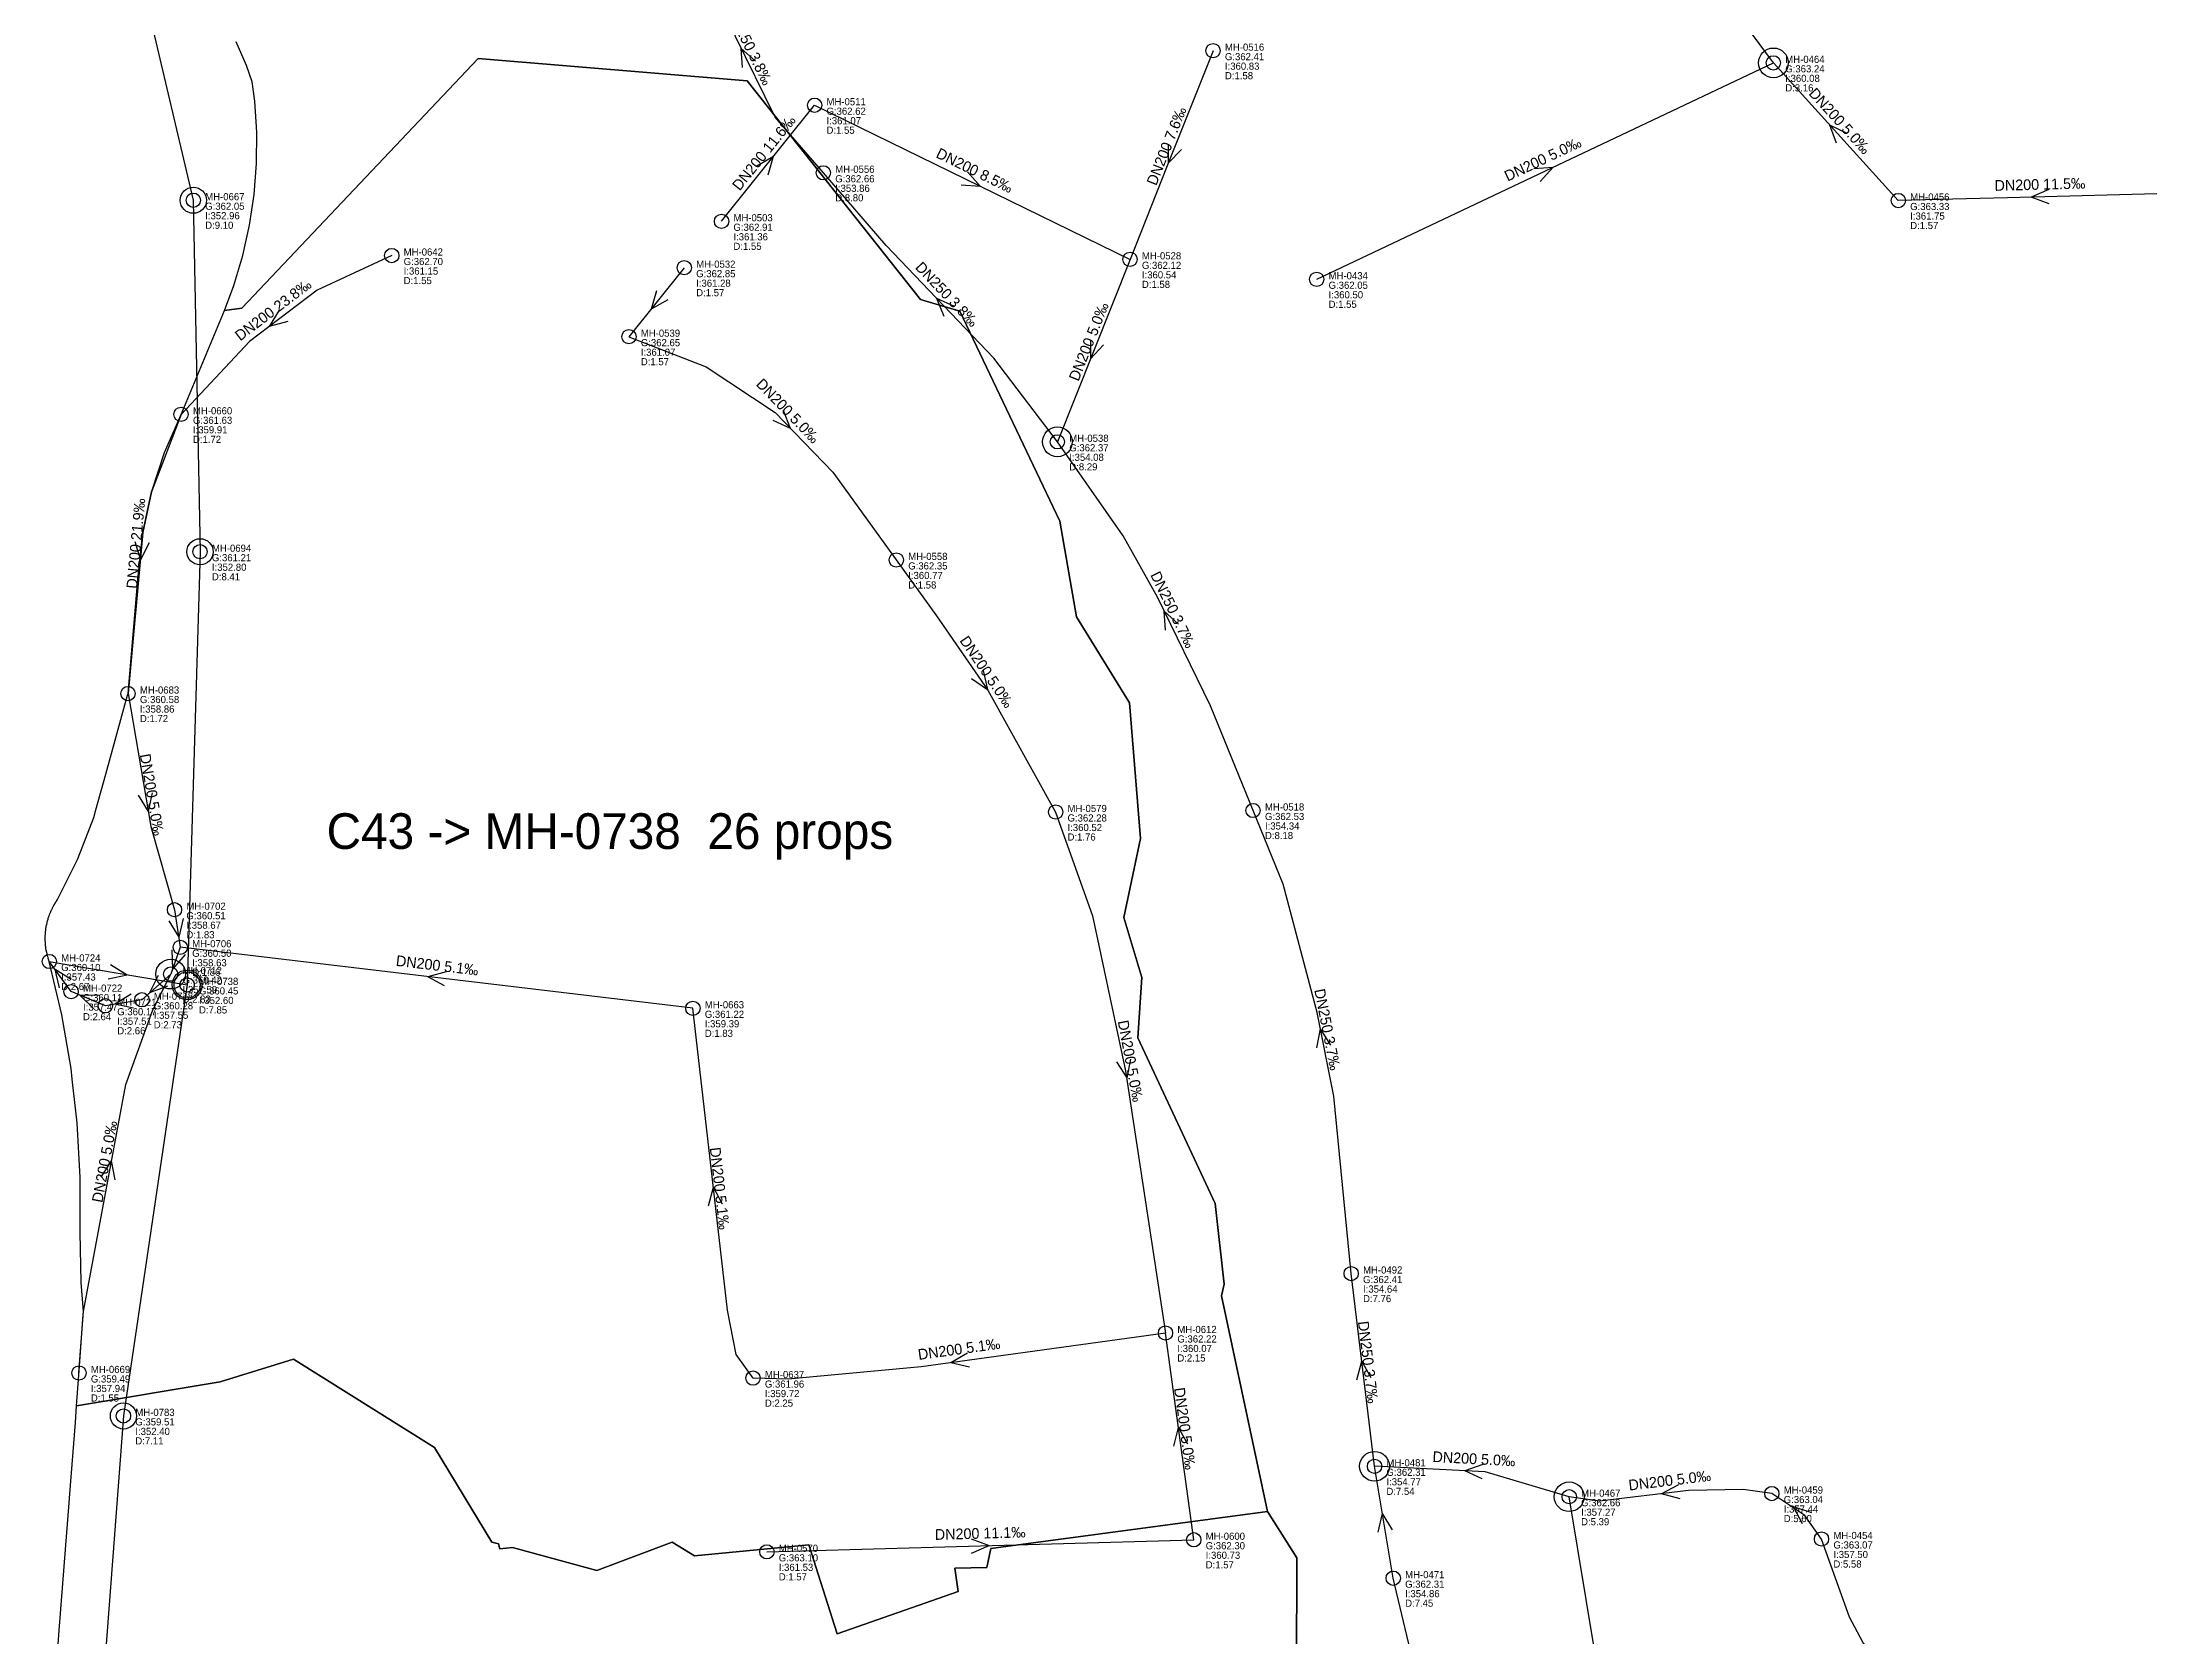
# Model space of a CAD drawing. Header units: metres. Extents: x 449148 to 451990, y 2566737 to 2570847.
# Drawn here: x 450081.8 to 450435.9, y 2569864 to 2570132 of the extents above; entities that cross this region are included whole.
import ezdxf
from ezdxf.enums import TextEntityAlignment as Align

# ---------------------------------------------------------------- set-up
doc = ezdxf.new("R2010")
doc.units = ezdxf.units.M
for name, color, linetype in [('SEW-CATCHMENT', 4, 'Continuous'), ('SEW-CATCHMENT-LABEL', 4, 'Continuous'), ('SEW-DROP', 6, 'Continuous'), ('SEW-LABEL', 2, 'Continuous'), ('SEW-MAIN-PIPE', 5, 'Continuous'), ('SEW-MH', 7, 'Continuous'), ('SEW-MH-LABEL', 8, 'Continuous'), ('SEW-PIPE-DN200', 3, 'Continuous'), ('SEW-PIPE-DN250', 4, 'Continuous'), ('SEW-TRUNK-MH', 7, 'Continuous')]:
    doc.layers.add(name, color=color, linetype=linetype)

msp = doc.modelspace()

# ---------------------------------------------------------------- linework, layer by layer
at = {"layer": 'SEW-CATCHMENT'}
for points in [[(450292.55, 2569858.44), (450292.62, 2569877.24), (450287.67, 2569885.04), (450279.96, 2569921.29), (450280.4, 2569923.23), (450278.86, 2569936.81), (450265.91, 2569964.64), (450266.58, 2569974.8), (450263.51, 2569984.87), (450266.32, 2569998.15), (450264.49, 2570020.97), (450255.56, 2570035.4), (450252.75, 2570051.52), (450235.95, 2570086.78), (450229.35, 2570088.77), (450200.22, 2570125.5), (450155.05, 2570129.29), (450115.3, 2570087.28), (450112.39, 2570086.9), (450113.99, 2570091.13), (450115.49, 2570096.14), (450116.63, 2570101.25), (450117.41, 2570106.43), (450117.81, 2570111.65), (450117.84, 2570116.89), (450117.5, 2570122.11), (450117.05, 2570125.36), (450116.1, 2570128.09), (450114.38, 2570132.08)], [(450083.93, 2569855.68), (450084.65, 2569865.04), (450085.49, 2569875.77), (450086.32, 2569886.49), (450086.44, 2569888), (450087.35, 2569899.97), (450087.56, 2569902.81), (450111.7, 2569906.8), (450123.99, 2569910.63), (450123.99, 2569910.63), (450147.68, 2569895.78), (450157.36, 2569879.89), (450158.46, 2569879.59), (450158.66, 2569878.75), (450160.83, 2569878.95), (450174.98, 2569875.12), (450187.61, 2569879.88), (450191.41, 2569877.58), (450210.58, 2569879.42), (450215.34, 2569864.44), (450235.71, 2569871.57), (450235.14, 2569875.48), (450240.51, 2569875.61), (450241.19, 2569878.79), (450287.67, 2569885.04), (450292.62, 2569877.24), (450292.55, 2569858.44)]]:
    msp.add_lwpolyline(points, dxfattribs=at)
msp.add_lwpolyline([(450123.99, 2569910.63), (450111.7, 2569906.8), (450087.56, 2569902.81), (450087.93, 2569907.92), (450088.66, 2569918.08), (450088.7, 2569918.65), (450088.3, 2569923.52), (450088.14, 2569931.97), (450088.17, 2569941.17), (450087.67, 2569950.34), (450086.89, 2569957.21), (450086.84, 2569957.68), (450086.63, 2569959.48), (450085.06, 2569968.53), (450082.97, 2569977.48), (450082.88, 2569977.75), (450082.86, 2569977.81), (450082.78, 2569978.07), (450082.76, 2569978.13), (450082.68, 2569978.39), (450082.67, 2569978.44), (450082.6, 2569978.71), (450082.59, 2569978.77), (450082.53, 2569979.03), (450082.52, 2569979.09), (450082.49, 2569979.24), (450082.47, 2569979.36), (450082.46, 2569979.4), (450082.41, 2569979.69), (450082.4, 2569979.74), (450082.37, 2569980.01), (450082.36, 2569980.07), (450082.33, 2569980.34), (450082.33, 2569980.4), (450082.31, 2569980.67), (450082.31, 2569980.73), (450082.29, 2569981.01), (450082.29, 2569981.06), (450082.29, 2569981.34), (450082.29, 2569981.38), (450082.29, 2569981.67), (450082.29, 2569981.73), (450082.31, 2569982), (450082.31, 2569982.06), (450082.33, 2569982.33), (450082.33, 2569982.39), (450082.35, 2569982.59), (450082.37, 2569982.72), (450082.4, 2569982.99), (450082.41, 2569983.05), (450082.46, 2569983.32), (450082.46, 2569983.36), (450082.52, 2569983.64), (450082.53, 2569983.7), (450082.59, 2569983.97), (450082.6, 2569984.02), (450082.67, 2569984.29), (450082.68, 2569984.34), (450082.76, 2569984.61), (450082.78, 2569984.66), (450082.86, 2569984.92), (450082.88, 2569984.98), (450082.97, 2569985.24), (450082.98, 2569985.28), (450083.08, 2569985.55), (450083.1, 2569985.6), (450083.21, 2569985.85), (450083.23, 2569985.91), (450083.34, 2569986.16), (450083.37, 2569986.21), (450083.49, 2569986.45), (450083.51, 2569986.51), (450083.64, 2569986.75), (450083.67, 2569986.8), (450083.8, 2569987.04), (450083.82, 2569987.08), (450083.97, 2569987.32), (450084, 2569987.37), (450084.15, 2569987.6), (450084.18, 2569987.65), (450084.33, 2569987.88), (450087.71, 2569994.65), (450089.1, 2569998.23), (450090.43, 2570001.7), (450090.79, 2570002.97), (450092.48, 2570008.98), (450096.13, 2570022.26), (450096.2, 2570022.52), (450097.92, 2570042.38), (450097.94, 2570042.68), (450098.7, 2570049.62), (450100.16, 2570056.44), (450100.26, 2570056.74), (450102.31, 2570063.07), (450105.11, 2570069.46), (450112.13, 2570086.23), (450112.39, 2570086.9), (450115.3, 2570087.28), (450155.05, 2570129.29), (450200.22, 2570125.5), (450229.35, 2570088.77), (450235.95, 2570086.78), (450252.75, 2570051.52), (450255.56, 2570035.4), (450264.49, 2570020.97), (450266.32, 2569998.15), (450263.51, 2569984.87), (450266.58, 2569974.8), (450265.91, 2569964.64), (450278.86, 2569936.81), (450280.4, 2569923.23), (450279.96, 2569921.29), (450287.67, 2569885.04), (450241.19, 2569878.79), (450240.51, 2569875.61), (450235.14, 2569875.48), (450235.71, 2569871.57), (450215.34, 2569864.44), (450210.58, 2569879.42), (450191.41, 2569877.58), (450187.61, 2569879.88), (450174.98, 2569875.12), (450160.83, 2569878.95), (450158.66, 2569878.75), (450158.46, 2569879.59), (450157.36, 2569879.89), (450147.68, 2569895.78), (450123.99, 2569910.63)], close=True, dxfattribs=at)
at = {"layer": 'SEW-DROP'}
for centre in [(450372.68, 2570128.54), (450252.37, 2570064.84), (450103.37, 2569975.36), (450106.13, 2569973.54), (450305.66, 2569892.62), (450338.37, 2569887.51)]:
    msp.add_circle(centre, 2.5, dxfattribs=at)
at = {"layer": 'SEW-LABEL'}
for p, q in [((450199.48, 2570127.75), (450199.23, 2570130.98)), ((450201.64, 2570128.82), (450199.23, 2570130.98)), ((450383.3, 2570115.05), (450382.17, 2570118.08)), ((450385.07, 2570116.67), (450382.17, 2570118.08)), ((450201.87, 2570111.25), (450204.68, 2570112.84)), ((450203.74, 2570109.74), (450204.68, 2570112.84)), ((450270.98, 2570114.89), (450270.98, 2570111.66)), ((450273.21, 2570114), (450270.98, 2570111.66)), ((450237.24, 2570110.2), (450239.41, 2570107.8)), ((450332.44, 2570110.79), (450335.67, 2570110.99)), ((450333.47, 2570108.62), (450335.67, 2570110.99)), ((450236.19, 2570108.04), (450239.41, 2570107.8)), ((450418.96, 2570107.26), (450415.99, 2570105.98)), ((450419.02, 2570104.86), (450415.99, 2570105.98)), ((450185.02, 2570090.23), (450184.08, 2570087.14)), ((450186.89, 2570088.73), (450184.08, 2570087.14)), ((450233.33, 2570085.91), (450232.13, 2570088.91)), ((450235.07, 2570087.57), (450232.13, 2570088.91)), ((450121.59, 2570086.98), (450119.92, 2570084.21)), ((450123.04, 2570085.06), (450119.92, 2570084.21)), ((450257.91, 2570082.01), (450257.92, 2570078.78)), ((450260.14, 2570081.13), (450257.92, 2570078.78)), ((450206.26, 2570070.14), (450207.49, 2570067.14)), ((450204.54, 2570068.47), (450207.49, 2570067.14)), ((450097.36, 2570048.08), (450098.28, 2570044.98)), ((450099.75, 2570047.86), (450098.28, 2570044.98)), ((450270.56, 2570033.16), (450270.33, 2570036.38)), ((450272.72, 2570034.21), (450270.33, 2570036.38)), ((450237.92, 2570025.04), (450240.6, 2570023.23)), ((450239.91, 2570026.38), (450240.6, 2570023.23)), ((450097.91, 2570005.45), (450099.59, 2570002.7)), ((450100.27, 2570005.86), (450099.59, 2570002.7)), ((450103.08, 2569984.33), (450104.72, 2569981.55)), ((450105.45, 2569984.69), (450104.72, 2569981.55)), ((450103.55, 2569979.43), (450103.67, 2569976.2)), ((450105.81, 2569978.63), (450103.67, 2569976.2)), ((450084.71, 2569973.03), (450083.93, 2569976.16)), ((450086.66, 2569974.43), (450083.93, 2569976.16)), ((450092.87, 2569974.58), (450096.03, 2569975.26)), ((450093.27, 2569976.95), (450096.03, 2569975.26)), ((450101.27, 2569975.1), (450099.83, 2569972.21)), ((450149.68, 2569975.76), (450146.56, 2569974.92)), ((450149.4, 2569973.37), (450146.56, 2569974.92)), ((450090.45, 2569969.55), (450088.13, 2569971.8)), ((450091.36, 2569971.77), (450088.13, 2569971.8)), ((450096.74, 2569971.97), (450093.98, 2569970.3)), ((450102.86, 2569973.31), (450099.83, 2569972.21)), ((450097.13, 2569969.61), (450093.98, 2569970.3)), ((450295.98, 2569962.98), (450296.58, 2569966.16)), ((450298.33, 2569963.44), (450296.58, 2569966.16)), ((450262.32, 2569960.64), (450264.05, 2569957.91)), ((450264.68, 2569961.08), (450264.05, 2569957.91)), ((450091.69, 2569941.24), (450093.43, 2569943.97)), ((450094.05, 2569940.8), (450093.43, 2569943.97)), ((450193.72, 2569936.41), (450194.57, 2569939.53)), ((450196.1, 2569936.69), (450194.57, 2569939.53)), ((450237.28, 2569911.64), (450234.47, 2569910.04)), ((450237.61, 2569909.26), (450234.47, 2569910.04)), ((450302.69, 2569907.18), (450303.52, 2569910.31)), ((450305.07, 2569907.47), (450303.52, 2569910.31)), ((450271.92, 2569896), (450272.7, 2569899.14)), ((450274.3, 2569896.33), (450272.7, 2569899.14)), ((450323.87, 2569892.91), (450320.81, 2569891.87)), ((450323.74, 2569890.51), (450320.81, 2569891.87)), ((450356.71, 2569889.53), (450353.87, 2569887.98)), ((450356.99, 2569887.15), (450353.87, 2569887.98)), ((450306.29, 2569881.54), (450306.98, 2569884.7)), ((450308.66, 2569881.93), (450306.98, 2569884.7)), ((450377.6, 2569882.97), (450376.04, 2569885.8)), ((450379.12, 2569884.82), (450376.04, 2569885.8)), ((450237.89, 2569880.41), (450240.92, 2569879.3)), ((450237.95, 2569878.01), (450240.92, 2569879.3))]:
    msp.add_line(p, q, dxfattribs=at)
at = {"layer": 'SEW-MAIN-PIPE'}
for points in [[(450099.72, 2570137.07), (450107.17, 2570105.45)], [(450107.17, 2570105.45), (450108.3, 2570046.36)], [(450108.3, 2570046.36), (450106.13, 2569973.54)], [(450106.13, 2569973.54), (450095.43, 2569901.09)], [(450095.43, 2569901.09), (450089.88, 2569828)]]:
    msp.add_lwpolyline(points, dxfattribs=at)
at = {"layer": 'SEW-MH'}
for centre in [(450278.52, 2570130.59), (450372.68, 2570128.54), (450211.57, 2570121.42), (450213.04, 2570110.06), (450107.17, 2570105.45), (450393.67, 2570105.4), (450195.93, 2570101.91), (450140.52, 2570096.15), (450189.67, 2570094.11), (450264.57, 2570095.51), (450295.94, 2570092.16), (450180.37, 2570082.51), (450105.11, 2570069.46), (450252.37, 2570064.84), (450108.3, 2570046.36), (450225.3, 2570044.98), (450096.2, 2570022.52), (450252.07, 2570002.61), (450285.25, 2570002.86), (450104.01, 2569986.18), (450082.97, 2569977.48), (450104.98, 2569979.87), (450103.37, 2569975.36), (450106.13, 2569973.54), (450086.64, 2569972.41), (450092.39, 2569970.04), (450098.53, 2569971.05), (450191.12, 2569969.61), (450301.73, 2569925.02), (450270.53, 2569915.03), (450087.96, 2569908.31), (450201.22, 2569907.45), (450095.43, 2569901.09), (450305.66, 2569892.62), (450338.37, 2569887.51), (450372.42, 2569888.04), (450203.55, 2569878.24), (450275.29, 2569880.27), (450380.77, 2569880.4), (450308.8, 2569873.81)]:
    msp.add_circle(centre, 1.2, dxfattribs=at)
at = {"layer": 'SEW-PIPE-DN200'}
for points in [[(450372.68, 2570128.54), (450343.65, 2570167.85), (450338.4, 2570180.72), (450336.05, 2570194.43), (450336.17, 2570203.71)], [(450278.52, 2570130.59), (450270.83, 2570111.26), (450264.57, 2570095.51)], [(450295.94, 2570092.16), (450372.68, 2570128.54)], [(450393.67, 2570105.4), (450372.68, 2570128.54)], [(450195.93, 2570101.91), (450211.57, 2570121.42)], [(450211.57, 2570121.42), (450264.57, 2570095.51)], [(450441.31, 2570106.64), (450412.02, 2570105.88), (450393.67, 2570105.4)], [(450140.52, 2570096.15), (450127.98, 2570090.32), (450116.6, 2570081.68), (450105.11, 2570069.46)], [(450264.57, 2570095.51), (450252.37, 2570064.84)], [(450189.67, 2570094.11), (450180.37, 2570082.51)], [(450180.37, 2570082.51), (450193.35, 2570077.47), (450204.95, 2570069.77), (450214.63, 2570059.76), (450225.3, 2570044.98)], [(450105.11, 2570069.46), (450100.16, 2570056.44), (450098.7, 2570049.62), (450096.2, 2570022.52)], [(450225.3, 2570044.98), (450232.06, 2570035.6), (450240.69, 2570023.11), (450252.07, 2570002.61)], [(450096.2, 2570022.52), (450100.03, 2570000.16), (450104.01, 2569986.18)], [(450252.07, 2570002.61), (450252.07, 2570002.61), (450258.29, 2569985.14), (450259.68, 2569978.59), (450263.84, 2569959.08), (450270.53, 2569915.03)], [(450104.01, 2569986.18), (450104.98, 2569979.87)], [(450104.98, 2569979.87), (450103.37, 2569975.36)], [(450191.12, 2569969.61), (450104.98, 2569979.87)], [(450086.64, 2569972.41), (450086.64, 2569972.41), (450082.97, 2569977.48)], [(450082.97, 2569977.48), (450106.13, 2569973.54)], [(450087.96, 2569908.31), (450088.7, 2569918.65), (450095.82, 2569956.81), (450100.36, 2569969.38), (450103.37, 2569975.36)], [(450103.37, 2569975.36), (450098.53, 2569971.05), (450098.53, 2569971.05)], [(450092.39, 2569970.04), (450092.39, 2569970.04), (450086.64, 2569972.41)], [(450098.53, 2569971.05), (450092.39, 2569970.04)], [(450201.22, 2569907.45), (450198.37, 2569911.42), (450196.94, 2569918.88), (450191.12, 2569969.61)], [(450270.53, 2569915.03), (450229.48, 2569909.35), (450207.1, 2569907.29), (450201.22, 2569907.45), (450201.22, 2569907.45)], [(450275.29, 2569880.27), (450270.53, 2569915.03)], [(450308.8, 2569873.81), (450305.66, 2569892.62)], [(450338.37, 2569887.51), (450324.24, 2569891.69), (450305.66, 2569892.62)], [(450372.42, 2569888.04), (450372.42, 2569888.04), (450367.62, 2569888.72), (450358.44, 2569888.53), (450343.47, 2569886.74), (450338.37, 2569887.51)], [(450349.78, 2569818.45), (450338.37, 2569887.51)], [(450380.77, 2569880.4), (450380.77, 2569880.4), (450377.97, 2569884.34), (450372.42, 2569888.04)], [(450203.55, 2569878.24), (450275.29, 2569880.27)], [(450422.94, 2569808.27), (450419.2, 2569819.77), (450415.81, 2569826.06), (450401.26, 2569843.88), (450387.7, 2569863.07), (450385.47, 2569867.26), (450380.77, 2569880.4)], [(450321.08, 2569801.73), (450318.89, 2569824.39), (450313.73, 2569853.12), (450308.8, 2569873.81)]]:
    msp.add_lwpolyline(points, dxfattribs=at)
at = {"layer": 'SEW-PIPE-DN250'}
for points in [[(450213.04, 2570110.06), (450204.92, 2570119.44), (450198.26, 2570132.95), (450195.7, 2570142.65), (450194.72, 2570152.64), (450194.72, 2570152.64)], [(450252.37, 2570064.84), (450241.67, 2570078.9), (450223.61, 2570097.84), (450213.04, 2570110.06)], [(450285.25, 2570002.86), (450278.08, 2570020.44), (450269.19, 2570038.72), (450263.43, 2570049.03), (450252.37, 2570064.84)], [(450301.73, 2569925.02), (450298.81, 2569954.83), (450296.03, 2569968.91), (450290.3, 2569990.46), (450285.25, 2570002.86)], [(450305.66, 2569892.62), (450301.73, 2569925.02)]]:
    msp.add_lwpolyline(points, dxfattribs=at)
at = {"layer": 'SEW-TRUNK-MH'}
for centre in [(450107.17, 2570105.45), (450108.3, 2570046.36), (450106.13, 2569973.54), (450095.43, 2569901.09)]:
    msp.add_circle(centre, 2.2, dxfattribs=at)

# ---------------------------------------------------------------- texts
at = {"layer": 'SEW-CATCHMENT-LABEL'}
msp.add_text('C43 -> MH-0738  26 props', height=6, dxfattribs=at).set_placement((450177.17, 2569996.4), align=Align.CENTER)
at = {"layer": 'SEW-LABEL'}
for s, rotation, p in [('DN250 3.8‰', 296.2271, (450199.9, 2570130.83)), ('DN200 5.0‰', 312.2141, (450383.18, 2570118.17)), ('DN200 7.6‰', 68.2865, (450271.54, 2570114.25)), ('DN200 11.6‰', 51.2745, (450203.75, 2570112.87)), ('DN200 8.5‰', -26.0505, (450238.07, 2570109.66)), ('DN200 5.0‰', 25.3639, (450334.31, 2570111.55)), ('DN200 11.5‰', 1.4894, (450417.49, 2570107.22)), ('DN250 3.8‰', 313.6452, (450233.16, 2570089.02)), ('DN200 23.8‰', 37.1882, (450121.12, 2570086.31)), ('DN200 5.0‰', 68.3221, (450258.47, 2570081.37)), ('DN200 5.0‰', -45.9583, (450206.44, 2570069.42)), ('DN200 21.9‰', 84.7138, (450098.41, 2570047.68)), ('DN250 3.7‰', 295.9491, (450270.98, 2570036.23)), ('DN200 5.0‰', -55.8619, (450239.76, 2570025.67)), ('DN200 5.0‰', -80.2734, (450099.34, 2570005.38)), ('DN200 5.1‰', 353.2051, (450148.05, 2569975.94)), ('DN250 3.7‰', 281.1475, (450296.87, 2569965.88)), ('DN200 5.0‰', -79.4038, (450263.78, 2569960.59)), ('DN200 5.0‰', 79.4211, (450093.15, 2569943.69)), ('DN200 5.1‰', 276.5441, (450194.74, 2569939.24)), ('DN250 3.7‰', 276.9044, (450303.7, 2569910.02)), ('DN200 5.1‰', 7.8746, (450235.96, 2569911.45)), ('DN200 5.0‰', 277.8081, (450272.91, 2569898.85)), ('DN200 5.0‰', 356.9213, (450322.31, 2569892.99)), ('DN200 5.0‰', 6.8234, (450355.36, 2569889.36)), ('DN200 11.1‰', 1.6228, (450239.42, 2569880.46))]:
    msp.add_text(s, height=1.8, rotation=rotation, dxfattribs=at).set_placement(p, align=Align.CENTER)
at = {"layer": 'SEW-MH-LABEL'}
for s, p in [('MH-0516', (450280.52, 2570130.59)), ('G:362.41', (450280.52, 2570128.99)), ('D:1.58', (450280.52, 2570125.79)), ('I:360.83', (450280.52, 2570127.39)), ('G:363.24', (450374.68, 2570126.94)), ('MH-0464', (450374.68, 2570128.54)), ('D:3.16', (450374.68, 2570123.74)), ('I:360.08', (450374.68, 2570125.34)), ('G:362.62', (450213.57, 2570119.82)), ('MH-0511', (450213.57, 2570121.42)), ('D:1.55', (450213.57, 2570116.62)), ('I:361.07', (450213.57, 2570118.22)), ('G:362.66', (450215.04, 2570108.46)), ('MH-0556', (450215.04, 2570110.06)), ('MH-0667', (450109.17, 2570105.45)), ('D:8.80', (450215.04, 2570105.26)), ('I:353.86', (450215.04, 2570106.86)), ('MH-0456', (450395.67, 2570105.4)), ('G:362.05', (450109.17, 2570103.85)), ('I:352.96', (450109.17, 2570102.25)), ('MH-0503', (450197.93, 2570101.91)), ('G:363.33', (450395.67, 2570103.8)), ('I:361.75', (450395.67, 2570102.2)), ('D:9.10', (450109.17, 2570100.65)), ('G:362.91', (450197.93, 2570100.31)), ('I:361.36', (450197.93, 2570098.71)), ('D:1.57', (450395.67, 2570100.6)), ('G:362.70', (450142.52, 2570094.55)), ('MH-0642', (450142.52, 2570096.15)), ('MH-0532', (450191.67, 2570094.11)), ('D:1.55', (450197.93, 2570097.11)), ('G:362.12', (450266.57, 2570093.91)), ('MH-0528', (450266.57, 2570095.51)), ('D:1.55', (450142.52, 2570091.35)), ('I:361.15', (450142.52, 2570092.95)), ('G:362.85', (450191.67, 2570092.51)), ('I:361.28', (450191.67, 2570090.91)), ('D:1.58', (450266.57, 2570090.71)), ('I:360.54', (450266.57, 2570092.31)), ('G:362.05', (450297.94, 2570090.56)), ('MH-0434', (450297.94, 2570092.16)), ('D:1.57', (450191.67, 2570089.31)), ('D:1.55', (450297.94, 2570087.36)), ('I:360.50', (450297.94, 2570088.96)), ('G:362.65', (450182.37, 2570080.91)), ('MH-0539', (450182.37, 2570082.51)), ('D:1.57', (450182.37, 2570077.71)), ('I:361.07', (450182.37, 2570079.31)), ('MH-0660', (450107.11, 2570069.46)), ('G:361.63', (450107.11, 2570067.86)), ('I:359.91', (450107.11, 2570066.26)), ('D:1.72', (450107.11, 2570064.66)), ('G:362.37', (450254.37, 2570063.24)), ('MH-0538', (450254.37, 2570064.84)), ('D:8.29', (450254.37, 2570060.04)), ('I:354.08', (450254.37, 2570061.64)), ('G:361.21', (450110.3, 2570044.76)), ('MH-0694', (450110.3, 2570046.36)), ('MH-0558', (450227.3, 2570044.98)), ('D:8.41', (450110.3, 2570041.56)), ('I:352.80', (450110.3, 2570043.16)), ('G:362.35', (450227.3, 2570043.38)), ('I:360.77', (450227.3, 2570041.78)), ('D:1.58', (450227.3, 2570040.18)), ('G:360.58', (450098.2, 2570020.92)), ('MH-0683', (450098.2, 2570022.52)), ('I:358.86', (450098.2, 2570019.32)), ('D:1.72', (450098.2, 2570017.72)), ('MH-0579', (450254.07, 2570002.61)), ('MH-0518', (450287.25, 2570002.86)), ('G:362.28', (450254.07, 2570001.01)), ('I:360.52', (450254.07, 2569999.41)), ('G:362.53', (450287.25, 2570001.26)), ('D:8.18', (450287.25, 2569998.06)), ('I:354.34', (450287.25, 2569999.66)), ('D:1.76', (450254.07, 2569997.81)), ('G:360.51', (450106.01, 2569984.58)), ('MH-0702', (450106.01, 2569986.18)), ('D:1.83', (450106.01, 2569981.38)), ('I:358.67', (450106.01, 2569982.98)), ('MH-0724', (450084.97, 2569977.48)), ('G:360.50', (450106.98, 2569978.27)), ('MH-0706', (450106.98, 2569979.87)), ('G:360.10', (450084.97, 2569975.88)), ('I:357.43', (450084.97, 2569974.28)), ('G:360.42', (450105.37, 2569973.76)), ('MH-0712', (450105.37, 2569975.36)), ('D:1.86', (450106.98, 2569975.07)), ('I:358.63', (450106.98, 2569976.67)), ('MH-0738', (450108.13, 2569973.54)), ('D:2.67', (450084.97, 2569972.68)), ('G:360.11', (450088.64, 2569970.81)), ('MH-0722', (450088.64, 2569972.41)), ('MH-0721', (450094.39, 2569970.04)), ('MH-0718', (450100.53, 2569971.05)), ('D:2.83', (450105.37, 2569970.56)), ('I:357.59', (450105.37, 2569972.16)), ('G:360.45', (450108.13, 2569971.94)), ('I:352.60', (450108.13, 2569970.34)), ('D:2.64', (450088.64, 2569967.61)), ('I:357.47', (450088.64, 2569969.21)), ('G:360.17', (450094.39, 2569968.44)), ('I:357.51', (450094.39, 2569966.84)), ('G:360.28', (450100.53, 2569969.45)), ('D:2.73', (450100.53, 2569966.25)), ('I:357.55', (450100.53, 2569967.85)), ('D:7.85', (450108.13, 2569968.74)), ('G:361.22', (450193.12, 2569968.01)), ('MH-0663', (450193.12, 2569969.61)), ('I:359.39', (450193.12, 2569966.41)), ('D:2.66', (450094.39, 2569965.24)), ('D:1.83', (450193.12, 2569964.81)), ('MH-0492', (450303.73, 2569925.02)), ('G:362.41', (450303.73, 2569923.42)), ('D:7.76', (450303.73, 2569920.22)), ('I:354.64', (450303.73, 2569921.82)), ('G:362.22', (450272.53, 2569913.43)), ('MH-0612', (450272.53, 2569915.03)), ('D:2.15', (450272.53, 2569910.23)), ('I:360.07', (450272.53, 2569911.83)), ('G:359.49', (450089.96, 2569906.71)), ('MH-0669', (450089.96, 2569908.31)), ('MH-0637', (450203.22, 2569907.45)), ('D:1.55', (450089.96, 2569903.51)), ('I:357.94', (450089.96, 2569905.11)), ('G:361.96', (450203.22, 2569905.85)), ('D:2.25', (450203.22, 2569902.65)), ('I:359.72', (450203.22, 2569904.25)), ('G:359.51', (450097.43, 2569899.49)), ('MH-0783', (450097.43, 2569901.09)), ('D:7.11', (450097.43, 2569896.29)), ('I:352.40', (450097.43, 2569897.89)), ('MH-0481', (450307.66, 2569892.62)), ('G:362.31', (450307.66, 2569891.02)), ('I:354.77', (450307.66, 2569889.42)), ('D:7.54', (450307.66, 2569887.82)), ('G:362.66', (450340.37, 2569885.91)), ('MH-0467', (450340.37, 2569887.51)), ('G:363.04', (450374.42, 2569886.44)), ('MH-0459', (450374.42, 2569888.04)), ('I:357.44', (450374.42, 2569884.84)), ('D:5.39', (450340.37, 2569882.71)), ('I:357.27', (450340.37, 2569884.31)), ('D:5.60', (450374.42, 2569883.24)), ('MH-0570', (450205.55, 2569878.24)), ('G:362.30', (450277.29, 2569878.67)), ('MH-0600', (450277.29, 2569880.27)), ('G:363.07', (450382.77, 2569878.8)), ('MH-0454', (450382.77, 2569880.4)), ('G:363.10', (450205.55, 2569876.64)), ('I:361.53', (450205.55, 2569875.04)), ('D:1.57', (450277.29, 2569875.47)), ('I:360.73', (450277.29, 2569877.07)), ('D:5.58', (450382.77, 2569875.6)), ('I:357.50', (450382.77, 2569877.2)), ('D:1.57', (450205.55, 2569873.44)), ('G:362.31', (450310.8, 2569872.21)), ('MH-0471', (450310.8, 2569873.81)), ('I:354.86', (450310.8, 2569870.61)), ('D:7.45', (450310.8, 2569869.01))]:
    msp.add_text(s, height=1.2, dxfattribs=at).set_placement(p)

doc.saveas('drawing.dxf')
